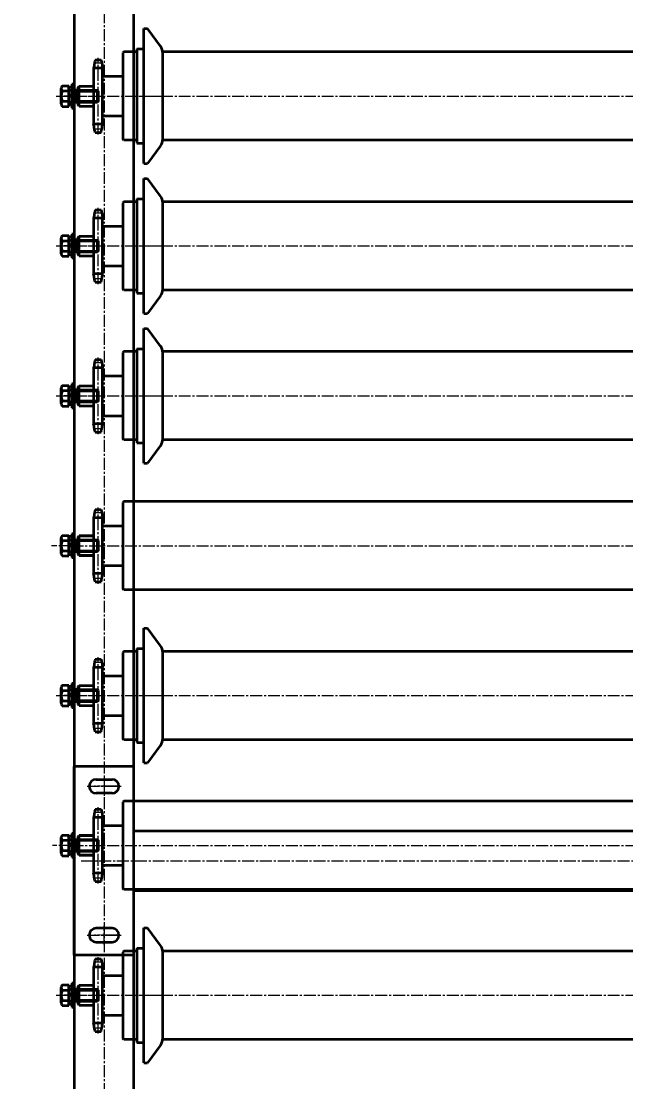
# Model space of a CAD drawing. Header units: millimetres. Extents: x -67280 to 67280, y -47520 to 47520.
# Drawn here: x -47875 to -47267, y -7120 to -6051 of the extents above; entities that cross this region are included whole.
import ezdxf

# ---------------------------------------------------------------- set-up
doc = ezdxf.new("R2010")
doc.units = ezdxf.units.MM
doc.linetypes.add('点画线', pattern=[18, 12, -2, 2, -2])
doc.layers.get('0').update_dxf_attribs({"lineweight": 35})
for name, color, linetype, lineweight in [('ACAD细实线', 2, 'Continuous', 18), ('EB0', 7, 'Continuous', 35), ('EB0_1', 7, 'Continuous', 35), ('中心线层', 1, '点画线', 18), ('尺寸线层', 4, 'Continuous', 18), ('粗实线层', 7, 'Continuous', 35)]:
    doc.layers.add(name, color=color, linetype=linetype, lineweight=lineweight)
doc.styles.add('标准', font='', dxfattribs={"width": 0.667})
doc.styles.get('标准').set_extended_font_data('宋体')
doc.dimstyles.new('标准', dxfattribs={"dimscale": 160, "dimtxt": 2, "dimasz": 1, "dimexe": 1, "dimexo": 0, "dimgap": 1, "dimtad": 1, "dimdec": 1, "dimdsep": 46, "dimtxsty": '标准', "dimblk": '_CAXARROW', "dimcen": 0, "dimdle": 2, "dimaunit": 1, "dimadec": 0, "dimazin": 2, "dimtfac": 0.707107, "dimtdec": 3, "dimtmove": 0, "dimatfit": 3, "dimfxl": 0, "dimfrac": 2, "dimtolj": 1, "dimarcsym": 0})

# ---------------------------------------------------------------- blocks, each defined once
blk = doc.blocks.new('*X1842')
at = {"layer": 'EB0', "linetype": '点画线', "lineweight": 18}
for p, q in [((-1075, 2693.5), (-1075, 2770.5)), ((-1075, 2693.5), (-1075, 2770.5)), ((-1070.6, 2765.2), (-1079.5, 2765.2)), ((-1070.6, 2765.2), (-1079.5, 2765.2)), ((-1117.1, 2732), (-1073.6, 2732)), ((-1117.1, 2732), (-1073.6, 2732)), ((-1100.5, 2732), (-1109.6, 2732)), ((-1100.5, 2732), (-1109.6, 2732)), ((-1101.9, 2732), (63.1, 2732)), ((-1101.9, 2732), (63.1, 2732)), ((-1032, 2732), (-1007, 2732)), ((-1032, 2732), (-1007, 2732)), ((-1070.6, 2698.8), (-1079.5, 2698.8)), ((-1070.6, 2698.8), (-1079.5, 2698.8)), ((-1075, 2542.5), (-1075, 2619.5)), ((-1075, 2542.5), (-1075, 2619.5)), ((-1070.6, 2614.2), (-1079.5, 2614.2)), ((-1070.6, 2614.2), (-1079.5, 2614.2)), ((-1117.1, 2581), (-1073.6, 2581)), ((-1117.1, 2581), (-1073.6, 2581)), ((-1100.5, 2581), (-1109.6, 2581)), ((-1100.5, 2581), (-1109.6, 2581)), ((-1101.9, 2581), (63.1, 2581)), ((-1101.9, 2581), (63.1, 2581)), ((-1032, 2581), (-1007, 2581)), ((-1032, 2581), (-1007, 2581)), ((-1070.6, 2547.8), (-1079.5, 2547.8)), ((-1070.6, 2547.8), (-1079.5, 2547.8)), ((-1070.6, 2463.2), (-1079.5, 2463.2)), ((-1070.6, 2463.2), (-1079.5, 2463.2)), ((-1075, 2391.5), (-1075, 2468.5)), ((-1075, 2391.5), (-1075, 2468.5)), ((-1117.1, 2430), (-1073.6, 2430)), ((-1117.1, 2430), (-1073.6, 2430)), ((-1100.5, 2430), (-1109.6, 2430)), ((-1100.5, 2430), (-1109.6, 2430)), ((-1101.9, 2430), (63.1, 2430)), ((-1101.9, 2430), (63.1, 2430)), ((-1032, 2430), (-1007, 2430)), ((-1032, 2430), (-1007, 2430)), ((-1070.6, 2396.8), (-1079.5, 2396.8)), ((-1070.6, 2396.8), (-1079.5, 2396.8)), ((-1070.6, 2312.2), (-1079.5, 2312.2)), ((-1075, 2240.5), (-1075, 2317.5)), ((-1098.5, 2279), (-1122, 2279)), ((-1101.9, 2279), (63.1, 2279)), ((-1070.6, 2245.8), (-1079.5, 2245.8)), ((-1070.6, 2161.2), (-1079.5, 2161.2)), ((-1075, 2089.5), (-1075, 2166.5)), ((-1117.1, 2128), (-1073.6, 2128)), ((-1100.5, 2128), (-1109.6, 2128)), ((-1101.9, 2128), (63.1, 2128)), ((-1032, 2128), (-1007, 2128)), ((-1070.6, 2094.8), (-1079.5, 2094.8)), ((-1070.6, 2010.2), (-1079.5, 2010.2)), ((-1075, 1938.5), (-1075, 2015.5)), ((-1098.5, 1977), (-1120.9, 1977)), ((-1101.9, 1977), (63.1, 1977)), ((-1070.6, 1943.8), (-1079.5, 1943.8)), ((-1075, 1787.5), (-1075, 1864.5)), ((-1070.6, 1859.2), (-1079.5, 1859.2)), ((-1117.1, 1826), (-1073.6, 1826)), ((-1100.5, 1826), (-1109.6, 1826)), ((-1101.9, 1826), (63.1, 1826)), ((-1032, 1826), (-1007, 1826)), ((-1070.6, 1792.8), (-1079.5, 1792.8))]:
    blk.add_line(p, q, dxfattribs=at)
at = {"layer": 'EB0'}
for p, q in [((-1112.1, 2724.2), (-1112.1, 2739.8)), ((-1112.1, 2724.2), (-1112.1, 2739.8)), ((-1111.3, 2742.4), (-1104.6, 2742.4)), ((-1111.3, 2742.4), (-1104.6, 2742.4)), ((-1111.3, 2737.2), (-1104.6, 2737.2)), ((-1111.3, 2737.2), (-1104.6, 2737.2)), ((-1104.6, 2721.6), (-1104.6, 2742.4)), ((-1104.6, 2721.6), (-1104.6, 2742.4)), ((-1104.6, 2741.2), (-1104.6, 2722.8)), ((-1101.5, 2741.2), (-1104.6, 2741.2)), ((-1104.6, 2741.2), (-1104.6, 2722.8)), ((-1101.5, 2741.2), (-1104.6, 2741.2)), ((-1104.6, 2726), (-1104.6, 2738)), ((-1104.6, 2738), (-1075.5, 2738)), ((-1104.6, 2726), (-1104.6, 2738)), ((-1104.6, 2738), (-1075.5, 2738)), ((-1101.5, 2744), (-1101.5, 2720)), ((-1099, 2744), (-1101.5, 2744)), ((-1101.5, 2744), (-1101.5, 2720)), ((-1099, 2744), (-1101.5, 2744)), ((-1101.5, 2741.2), (-1101.5, 2722.8)), ((-1101.5, 2741.2), (-1101.5, 2722.8)), ((-1099, 2738.5), (-1101.5, 2738.5)), ((-1099, 2738.5), (-1101.5, 2738.5)), ((-1099, 2720), (-1099, 2744)), ((-1099, 2720), (-1099, 2744)), ((-1095, 2738.1), (-1099, 2738.1)), ((-1095, 2738.1), (-1099, 2738.1)), ((-1096.6, 2726), (-1096.6, 2738)), ((-1096.6, 2726), (-1096.6, 2738)), ((-1096.6, 2737.1), (-1074.6, 2737.1)), ((-1096.6, 2737.1), (-1074.6, 2737.1)), ((-1074.6, 2737.1), (-1075.5, 2738)), ((-1075.5, 2726), (-1075.5, 2738)), ((-1074.6, 2737.1), (-1075.5, 2738)), ((-1075.5, 2726), (-1075.5, 2738)), ((-1074.6, 2726.9), (-1074.6, 2737.1)), ((-1074.6, 2726.9), (-1074.6, 2737.1)), ((-1111.3, 2726.8), (-1104.6, 2726.8)), ((-1111.3, 2726.8), (-1104.6, 2726.8)), ((-1101.5, 2732.8), (-1104.6, 2733.6)), ((-1101.5, 2732.8), (-1104.6, 2733.6)), ((-1101.9, 2731.3), (-1104.6, 2732)), ((-1101.9, 2731.3), (-1104.6, 2732)), ((-1104.6, 2726), (-1075.5, 2726)), ((-1104.6, 2726), (-1075.5, 2726)), ((-1101.5, 2731.2), (-1101.9, 2731.3)), ((-1101.5, 2731.2), (-1101.9, 2731.3)), ((-1101.5, 2725.5), (-1099, 2725.5)), ((-1101.5, 2725.5), (-1099, 2725.5)), ((-1095, 2725.9), (-1099, 2725.9)), ((-1095, 2725.9), (-1099, 2725.9)), ((-1096.6, 2726.9), (-1074.6, 2726.9)), ((-1096.6, 2726.9), (-1074.6, 2726.9)), ((-1074.6, 2726.9), (-1075.5, 2726)), ((-1074.6, 2726.9), (-1075.5, 2726)), ((-1111.3, 2721.6), (-1104.6, 2721.6)), ((-1111.3, 2721.6), (-1104.6, 2721.6)), ((-1101.5, 2722.8), (-1104.6, 2722.8)), ((-1101.5, 2722.8), (-1104.6, 2722.8)), ((-1101.5, 2720), (-1099, 2720)), ((-1101.5, 2720), (-1099, 2720)), ((-1112.1, 2573.2), (-1112.1, 2588.8)), ((-1112.1, 2573.2), (-1112.1, 2588.8)), ((-1111.3, 2591.4), (-1104.6, 2591.4)), ((-1111.3, 2591.4), (-1104.6, 2591.4)), ((-1104.6, 2570.6), (-1104.6, 2591.4)), ((-1104.6, 2570.6), (-1104.6, 2591.4)), ((-1104.6, 2590.2), (-1104.6, 2571.8)), ((-1101.5, 2590.2), (-1104.6, 2590.2)), ((-1104.6, 2590.2), (-1104.6, 2571.8)), ((-1101.5, 2590.2), (-1104.6, 2590.2)), ((-1104.6, 2575), (-1104.6, 2587)), ((-1104.6, 2587), (-1075.5, 2587)), ((-1104.6, 2575), (-1104.6, 2587)), ((-1104.6, 2587), (-1075.5, 2587)), ((-1101.5, 2593), (-1101.5, 2569)), ((-1099, 2593), (-1101.5, 2593)), ((-1101.5, 2593), (-1101.5, 2569)), ((-1099, 2593), (-1101.5, 2593)), ((-1101.5, 2590.2), (-1101.5, 2571.8)), ((-1101.5, 2590.2), (-1101.5, 2571.8)), ((-1099, 2587.5), (-1101.5, 2587.5)), ((-1099, 2587.5), (-1101.5, 2587.5)), ((-1099, 2569), (-1099, 2593)), ((-1099, 2569), (-1099, 2593)), ((-1095, 2587.1), (-1099, 2587.1)), ((-1095, 2587.1), (-1099, 2587.1)), ((-1096.6, 2575), (-1096.6, 2587)), ((-1096.6, 2575), (-1096.6, 2587)), ((-1074.6, 2586.1), (-1075.5, 2587)), ((-1075.5, 2575), (-1075.5, 2587)), ((-1074.6, 2586.1), (-1075.5, 2587)), ((-1075.5, 2575), (-1075.5, 2587)), ((-1111.3, 2586.2), (-1104.6, 2586.2)), ((-1111.3, 2586.2), (-1104.6, 2586.2)), ((-1111.3, 2575.8), (-1104.6, 2575.8)), ((-1111.3, 2575.8), (-1104.6, 2575.8)), ((-1101.5, 2581.8), (-1104.6, 2582.6)), ((-1101.5, 2581.8), (-1104.6, 2582.6)), ((-1101.9, 2580.3), (-1104.6, 2581)), ((-1101.9, 2580.3), (-1104.6, 2581)), ((-1101.5, 2580.2), (-1101.9, 2580.3)), ((-1101.5, 2580.2), (-1101.9, 2580.3)), ((-1096.6, 2586.1), (-1074.6, 2586.1)), ((-1096.6, 2586.1), (-1074.6, 2586.1)), ((-1096.6, 2575.9), (-1074.6, 2575.9)), ((-1096.6, 2575.9), (-1074.6, 2575.9)), ((-1074.6, 2575.9), (-1075.5, 2575)), ((-1074.6, 2575.9), (-1075.5, 2575)), ((-1074.6, 2575.9), (-1074.6, 2586.1)), ((-1074.6, 2575.9), (-1074.6, 2586.1)), ((-1111.3, 2570.6), (-1104.6, 2570.6)), ((-1111.3, 2570.6), (-1104.6, 2570.6)), ((-1104.6, 2575), (-1075.5, 2575)), ((-1104.6, 2575), (-1075.5, 2575)), ((-1101.5, 2571.8), (-1104.6, 2571.8)), ((-1101.5, 2571.8), (-1104.6, 2571.8)), ((-1101.5, 2574.5), (-1099, 2574.5)), ((-1101.5, 2574.5), (-1099, 2574.5)), ((-1101.5, 2569), (-1099, 2569)), ((-1101.5, 2569), (-1099, 2569)), ((-1095, 2574.9), (-1099, 2574.9)), ((-1095, 2574.9), (-1099, 2574.9)), ((-1112.1, 2422.2), (-1112.1, 2437.8)), ((-1112.1, 2422.2), (-1112.1, 2437.8)), ((-1111.3, 2440.4), (-1104.6, 2440.4)), ((-1111.3, 2440.4), (-1104.6, 2440.4)), ((-1104.6, 2419.6), (-1104.6, 2440.4)), ((-1104.6, 2419.6), (-1104.6, 2440.4)), ((-1104.6, 2439.2), (-1104.6, 2420.8)), ((-1101.5, 2439.2), (-1104.6, 2439.2)), ((-1104.6, 2439.2), (-1104.6, 2420.8)), ((-1101.5, 2439.2), (-1104.6, 2439.2)), ((-1101.5, 2442), (-1101.5, 2418)), ((-1099, 2442), (-1101.5, 2442)), ((-1101.5, 2442), (-1101.5, 2418)), ((-1099, 2442), (-1101.5, 2442)), ((-1101.5, 2439.2), (-1101.5, 2420.8)), ((-1101.5, 2439.2), (-1101.5, 2420.8)), ((-1099, 2418), (-1099, 2442)), ((-1099, 2418), (-1099, 2442)), ((-1111.3, 2435.2), (-1104.6, 2435.2)), ((-1111.3, 2435.2), (-1104.6, 2435.2)), ((-1104.6, 2424), (-1104.6, 2436)), ((-1104.6, 2436), (-1075.5, 2436)), ((-1104.6, 2424), (-1104.6, 2436)), ((-1104.6, 2436), (-1075.5, 2436)), ((-1101.5, 2430.8), (-1104.6, 2431.6)), ((-1101.5, 2430.8), (-1104.6, 2431.6)), ((-1101.9, 2429.3), (-1104.6, 2430)), ((-1101.9, 2429.3), (-1104.6, 2430)), ((-1101.5, 2429.2), (-1101.9, 2429.3)), ((-1101.5, 2429.2), (-1101.9, 2429.3)), ((-1099, 2436.5), (-1101.5, 2436.5)), ((-1099, 2436.5), (-1101.5, 2436.5)), ((-1095, 2436.1), (-1099, 2436.1)), ((-1095, 2436.1), (-1099, 2436.1)), ((-1096.6, 2424), (-1096.6, 2436)), ((-1096.6, 2424), (-1096.6, 2436)), ((-1096.6, 2435.1), (-1074.6, 2435.1)), ((-1096.6, 2435.1), (-1074.6, 2435.1)), ((-1074.6, 2435.1), (-1075.5, 2436)), ((-1075.5, 2424), (-1075.5, 2436)), ((-1074.6, 2435.1), (-1075.5, 2436)), ((-1075.5, 2424), (-1075.5, 2436)), ((-1074.6, 2424.9), (-1074.6, 2435.1)), ((-1074.6, 2424.9), (-1074.6, 2435.1)), ((-1111.3, 2424.8), (-1104.6, 2424.8)), ((-1111.3, 2424.8), (-1104.6, 2424.8)), ((-1111.3, 2419.6), (-1104.6, 2419.6)), ((-1111.3, 2419.6), (-1104.6, 2419.6)), ((-1104.6, 2424), (-1075.5, 2424)), ((-1104.6, 2424), (-1075.5, 2424)), ((-1101.5, 2420.8), (-1104.6, 2420.8)), ((-1101.5, 2420.8), (-1104.6, 2420.8)), ((-1101.5, 2423.5), (-1099, 2423.5)), ((-1101.5, 2423.5), (-1099, 2423.5)), ((-1101.5, 2418), (-1099, 2418)), ((-1101.5, 2418), (-1099, 2418)), ((-1095, 2423.9), (-1099, 2423.9)), ((-1095, 2423.9), (-1099, 2423.9)), ((-1096.6, 2424.9), (-1074.6, 2424.9)), ((-1096.6, 2424.9), (-1074.6, 2424.9)), ((-1074.6, 2424.9), (-1075.5, 2424)), ((-1074.6, 2424.9), (-1075.5, 2424)), ((-1111.3, 2289.4), (-1104.6, 2289.4)), ((-1104.6, 2268.6), (-1104.6, 2289.4)), ((-1104.6, 2288.2), (-1104.6, 2269.8)), ((-1101.5, 2288.2), (-1104.6, 2288.2)), ((-1101.5, 2291), (-1101.5, 2267)), ((-1099, 2291), (-1101.5, 2291)), ((-1101.5, 2288.2), (-1101.5, 2269.8)), ((-1099, 2267), (-1099, 2291)), ((-1112.1, 2271.2), (-1112.1, 2286.8)), ((-1111.3, 2284.2), (-1104.6, 2284.2)), ((-1104.6, 2273), (-1104.6, 2285)), ((-1104.6, 2285), (-1075.5, 2285)), ((-1101.5, 2279.8), (-1104.6, 2280.6)), ((-1101.9, 2278.3), (-1104.6, 2279)), ((-1101.5, 2278.2), (-1101.9, 2278.3)), ((-1099, 2285.5), (-1101.5, 2285.5)), ((-1096.6, 2273), (-1096.6, 2285)), ((-1096.6, 2284.1), (-1074.6, 2284.1)), ((-1074.6, 2284.1), (-1075.5, 2285)), ((-1075.5, 2273), (-1075.5, 2285)), ((-1074.6, 2273.9), (-1074.6, 2284.1)), ((-1111.3, 2273.8), (-1104.6, 2273.8)), ((-1111.3, 2268.6), (-1104.6, 2268.6)), ((-1104.6, 2273), (-1075.5, 2273)), ((-1101.5, 2269.8), (-1104.6, 2269.8)), ((-1101.5, 2272.5), (-1099, 2272.5)), ((-1101.5, 2267), (-1099, 2267)), ((-1096.6, 2273.9), (-1074.6, 2273.9)), ((-1074.6, 2273.9), (-1075.5, 2273)), ((-1111.3, 2138.4), (-1104.6, 2138.4)), ((-1104.6, 2117.6), (-1104.6, 2138.4)), ((-1101.5, 2140), (-1101.5, 2116)), ((-1099, 2140), (-1101.5, 2140)), ((-1099, 2116), (-1099, 2140)), ((-1112.1, 2120.2), (-1112.1, 2135.8)), ((-1111.3, 2133.2), (-1104.6, 2133.2)), ((-1104.6, 2137.2), (-1104.6, 2118.8)), ((-1101.5, 2137.2), (-1104.6, 2137.2)), ((-1104.6, 2122), (-1104.6, 2134)), ((-1104.6, 2134), (-1075.5, 2134)), ((-1101.5, 2128.8), (-1104.6, 2129.6)), ((-1101.9, 2127.3), (-1104.6, 2128)), ((-1101.5, 2127.2), (-1101.9, 2127.3)), ((-1101.5, 2137.2), (-1101.5, 2118.8)), ((-1099, 2134.5), (-1101.5, 2134.5)), ((-1095, 2134.1), (-1099, 2134.1)), ((-1096.6, 2122), (-1096.6, 2134)), ((-1096.6, 2133.1), (-1074.6, 2133.1)), ((-1074.6, 2133.1), (-1075.5, 2134)), ((-1075.5, 2122), (-1075.5, 2134)), ((-1074.6, 2122.9), (-1074.6, 2133.1)), ((-1111.3, 2122.8), (-1104.6, 2122.8)), ((-1111.3, 2117.6), (-1104.6, 2117.6)), ((-1104.6, 2122), (-1075.5, 2122)), ((-1101.5, 2118.8), (-1104.6, 2118.8)), ((-1101.5, 2121.5), (-1099, 2121.5)), ((-1095, 2121.9), (-1099, 2121.9)), ((-1096.6, 2122.9), (-1074.6, 2122.9)), ((-1074.6, 2122.9), (-1075.5, 2122)), ((-1101.5, 2116), (-1099, 2116)), ((-1101.5, 1989), (-1101.5, 1965)), ((-1099, 1989), (-1101.5, 1989)), ((-1099, 1965), (-1099, 1989)), ((-1112.1, 1969.2), (-1112.1, 1984.8)), ((-1111.3, 1987.4), (-1104.6, 1987.4)), ((-1111.3, 1982.2), (-1104.6, 1982.2)), ((-1104.6, 1966.6), (-1104.6, 1987.4)), ((-1104.6, 1986.2), (-1104.6, 1967.8)), ((-1101.5, 1986.2), (-1104.6, 1986.2)), ((-1104.6, 1971), (-1104.6, 1983)), ((-1104.6, 1983), (-1075.5, 1983)), ((-1101.5, 1977.8), (-1104.6, 1978.6)), ((-1101.5, 1986.2), (-1101.5, 1967.8)), ((-1099, 1983.5), (-1101.5, 1983.5)), ((-1096.6, 1971), (-1096.6, 1983)), ((-1096.6, 1982.1), (-1074.6, 1982.1)), ((-1074.6, 1982.1), (-1075.5, 1983)), ((-1075.5, 1971), (-1075.5, 1983)), ((-1074.6, 1971.9), (-1074.6, 1982.1)), ((-1111.3, 1971.8), (-1104.6, 1971.8)), ((-1111.3, 1966.6), (-1104.6, 1966.6)), ((-1101.9, 1976.3), (-1104.6, 1977)), ((-1104.6, 1971), (-1075.5, 1971)), ((-1101.5, 1967.8), (-1104.6, 1967.8)), ((-1101.5, 1976.2), (-1101.9, 1976.3)), ((-1101.5, 1970.5), (-1099, 1970.5)), ((-1096.6, 1971.9), (-1074.6, 1971.9)), ((-1074.6, 1971.9), (-1075.5, 1971)), ((-1101.5, 1965), (-1099, 1965)), ((-1112.1, 1818.2), (-1112.1, 1833.8)), ((-1111.3, 1836.4), (-1104.6, 1836.4)), ((-1111.3, 1831.2), (-1104.6, 1831.2)), ((-1104.6, 1815.6), (-1104.6, 1836.4)), ((-1104.6, 1835.2), (-1104.6, 1816.8)), ((-1101.5, 1835.2), (-1104.6, 1835.2)), ((-1104.6, 1820), (-1104.6, 1832)), ((-1104.6, 1832), (-1075.5, 1832)), ((-1101.5, 1826.8), (-1104.6, 1827.6)), ((-1101.5, 1838), (-1101.5, 1814)), ((-1099, 1838), (-1101.5, 1838)), ((-1101.5, 1835.2), (-1101.5, 1816.8)), ((-1099, 1832.5), (-1101.5, 1832.5)), ((-1099, 1814), (-1099, 1838)), ((-1095, 1832.1), (-1099, 1832.1)), ((-1096.6, 1820), (-1096.6, 1832)), ((-1096.6, 1831.1), (-1074.6, 1831.1)), ((-1074.6, 1831.1), (-1075.5, 1832)), ((-1075.5, 1820), (-1075.5, 1832)), ((-1074.6, 1820.9), (-1074.6, 1831.1)), ((-1111.3, 1820.8), (-1104.6, 1820.8)), ((-1101.9, 1825.3), (-1104.6, 1826)), ((-1104.6, 1820), (-1075.5, 1820)), ((-1101.5, 1825.2), (-1101.9, 1825.3)), ((-1101.5, 1819.5), (-1099, 1819.5)), ((-1095, 1819.9), (-1099, 1819.9)), ((-1096.6, 1820.9), (-1074.6, 1820.9)), ((-1074.6, 1820.9), (-1075.5, 1820)), ((-1111.3, 1815.6), (-1104.6, 1815.6)), ((-1101.5, 1816.8), (-1104.6, 1816.8)), ((-1101.5, 1814), (-1099, 1814))]:
    blk.add_line(p, q, dxfattribs=at)
at = {"layer": 'EB0', "linetype": 'Continuous', "lineweight": 18}
for p, q in [((-1101.5, 2740), (-1099, 2742.5)), ((-1101.5, 2740), (-1099, 2742.5)), ((-1101.5, 2723), (-1099, 2725.5)), ((-1101.5, 2723), (-1099, 2725.5)), ((-1100.3, 2720), (-1099, 2721.3)), ((-1100.3, 2720), (-1099, 2721.3)), ((-1101.5, 2589), (-1099, 2591.5)), ((-1101.5, 2589), (-1099, 2591.5)), ((-1101.5, 2572), (-1099, 2574.5)), ((-1101.5, 2572), (-1099, 2574.5)), ((-1100.3, 2569), (-1099, 2570.3)), ((-1100.3, 2569), (-1099, 2570.3)), ((-1101.5, 2438), (-1099, 2440.5)), ((-1101.5, 2438), (-1099, 2440.5)), ((-1101.5, 2421), (-1099, 2423.5)), ((-1101.5, 2421), (-1099, 2423.5)), ((-1100.3, 2418), (-1099, 2419.3)), ((-1100.3, 2418), (-1099, 2419.3)), ((-1099, 2289.2), (-1101.5, 2286.7)), ((-1099, 2272.2), (-1101.5, 2269.7)), ((-1099, 2268), (-1100, 2267)), ((-1101.5, 2136), (-1099, 2138.5)), ((-1101.5, 2119), (-1099, 2121.5)), ((-1100.3, 2116), (-1099, 2117.3)), ((-1099, 1987.2), (-1101.5, 1984.7)), ((-1099, 1970.2), (-1101.5, 1967.7)), ((-1099, 1966), (-1100, 1965)), ((-1101.5, 1834), (-1099, 1836.5)), ((-1101.5, 1817), (-1099, 1819.5)), ((-1100.3, 1814), (-1099, 1815.3))]:
    blk.add_line(p, q, dxfattribs=at)
at = {"layer": 'EB0', "color": 1, "linetype": '点画线', "lineweight": 18}
for p, q in [((-1098, 2732), (-1106.5, 2732)), ((-1098, 2732), (-1106.5, 2732)), ((-1098, 2581), (-1106.5, 2581)), ((-1098, 2581), (-1106.5, 2581)), ((-1098, 2430), (-1106.5, 2430)), ((-1098, 2430), (-1106.5, 2430)), ((-1096, 2279), (-1104.5, 2279)), ((-1098, 2128), (-1106.5, 2128)), ((-1096, 1977), (-1104.5, 1977)), ((-1098, 1826), (-1106.5, 1826))]:
    blk.add_line(p, q, dxfattribs=at)
at = {"layer": 'EB0'}
for centre, radius, start, end in [((-1107.3, 2739.8), 4.79, 147.1328, 212.8672), ((-1107.3, 2739.8), 4.79, 147.1328, 212.8672), ((-1094.1, 2732), 18, 163.2213, 196.7787), ((-1094.1, 2732), 18, 163.2213, 196.7787), ((-1107.3, 2724.2), 4.79, 147.1328, 212.8672), ((-1107.3, 2724.2), 4.79, 147.1328, 212.8672), ((-1107.3, 2588.8), 4.79, 147.1328, 212.8672), ((-1107.3, 2588.8), 4.79, 147.1328, 212.8672), ((-1094.1, 2581), 18, 163.2213, 196.7787), ((-1094.1, 2581), 18, 163.2213, 196.7787), ((-1107.3, 2573.2), 4.79, 147.1328, 212.8672), ((-1107.3, 2573.2), 4.79, 147.1328, 212.8672), ((-1107.3, 2437.8), 4.79, 147.1328, 212.8672), ((-1107.3, 2437.8), 4.79, 147.1328, 212.8672), ((-1094.1, 2430), 18, 163.2213, 196.7787), ((-1094.1, 2430), 18, 163.2213, 196.7787), ((-1107.3, 2422.2), 4.79, 147.1328, 212.8672), ((-1107.3, 2422.2), 4.79, 147.1328, 212.8672), ((-1107.3, 2286.8), 4.79, 147.1328, 212.8672), ((-1094.1, 2279), 18, 163.2213, 196.7787), ((-1107.3, 2271.2), 4.79, 147.1328, 212.8672), ((-1107.3, 2135.8), 4.79, 147.1328, 212.8672), ((-1094.1, 2128), 18, 163.2213, 196.7787), ((-1107.3, 2120.2), 4.79, 147.1328, 212.8672), ((-1107.3, 1984.8), 4.79, 147.1328, 212.8672), ((-1094.1, 1977), 18, 163.2213, 196.7787), ((-1107.3, 1969.2), 4.79, 147.1328, 212.8672), ((-1107.3, 1833.8), 4.79, 147.1328, 212.8672), ((-1094.1, 1826), 18, 163.2213, 196.7787), ((-1107.3, 1818.2), 4.79, 147.1328, 212.8672)]:
    blk.add_arc(centre, radius, start, end, dxfattribs=at)
at = {"layer": 'EB0_1'}
for p, q in [((-1099, 3591.5), (-1099, -108.5)), ((-1039, -108.5), (-1039, 3591.5)), ((-1099, 1866.5), (-1099, 2056.5)), ((-1039, 2056.5), (-1099, 2056.5)), ((-1039, 1866.5), (-1039, 2056.5)), ((-1077, 2043.5), (-1061, 2043.5)), ((-1061, 2029.5), (-1077, 2029.5)), ((-1039, 1991.5), (-11, 1991.5)), ((-1039, 1931.5), (-11, 1931.5)), ((-1061, 1893.5), (-1077, 1893.5)), ((-1077, 1879.5), (-1061, 1879.5)), ((-1039, 1866.5), (-1099, 1866.5))]:
    blk.add_line(p, q, dxfattribs=at)
for centre, start, end in [((-1077, 2036.5), 90, 270), ((-1061, 2036.5), 270, 90), ((-1077, 1886.5), 90, 270), ((-1061, 1886.5), 270, 90)]:
    blk.add_arc(centre, 7, start, end, dxfattribs=at)
at = {"layer": '中心线层', "linetype": '点画线', "lineweight": 18}
for p, q in [((-1069, 3591.5), (-1069, -108.5)), ((-1069, 2046), (-1069, 2027)), ((-1069, 2046), (-1069, 2027)), ((-1085.9, 2036.5), (-1051, 2036.5)), ((-1059.5, 2036.5), (-1078.5, 2036.5)), ((-1054.5, 2036.5), (-1073.5, 2036.5)), ((-1092, 1961.5), (42, 1961.5)), ((-1069, 1877), (-1069, 1896)), ((-1069, 1877), (-1069, 1896)), ((-1085.9, 1886.5), (-1051, 1886.5)), ((-1059.5, 1886.5), (-1078.5, 1886.5)), ((-1054.5, 1886.5), (-1073.5, 1886.5))]:
    blk.add_line(p, q, dxfattribs=at)
at = {"layer": '粗实线层', "linetype": 'Continuous', "lineweight": 35}
for p, q in [((-1029, 2800), (-1025.3, 2800)), ((-1029, 2664), (-1029, 2800)), ((-1029, 2800), (-1025.3, 2800)), ((-1029, 2664), (-1029, 2800)), ((-1012.1, 2782.2), (-1025.3, 2800)), ((-1012.1, 2782.2), (-1025.3, 2800)), ((-1036, 2779.5), (-1029, 2779.5)), ((-1036, 2779.5), (-1036, 2684.5)), ((-1036, 2779.5), (-1029, 2779.5)), ((-1036, 2779.5), (-1036, 2684.5)), ((-1077.9, 2768.5), (-1072.1, 2768.5)), ((-1077.9, 2768.5), (-1072.1, 2768.5)), ((-1049, 2776.5), (-1050, 2775.5)), ((-1049, 2776.5), (-1050, 2775.5)), ((-1050, 2775.5), (-1050, 2688.5)), ((-1050, 2775.5), (-1050, 2688.5)), ((-1036, 2776.5), (-1049, 2776.5)), ((-1036, 2776.5), (-1049, 2776.5)), ((-40, 2776.5), (-1010, 2776.5)), ((-40, 2776.5), (-1010, 2776.5)), ((-1010, 2688.3), (-1010, 2775.7)), ((-1010, 2688.3), (-1010, 2775.7)), ((-1070.6, 2760.1), (-1079.5, 2760.1)), ((-1079.5, 2760.1), (-1079.5, 2703.9)), ((-1070.6, 2760.1), (-1079.5, 2760.1)), ((-1079.5, 2760.1), (-1079.5, 2703.9)), ((-1070.6, 2703.9), (-1070.6, 2760.1)), ((-1070.6, 2703.9), (-1070.6, 2760.1)), ((-1070.6, 2752), (-1050, 2752)), ((-1070.6, 2752), (-1050, 2752)), ((-1095, 2741), (-1094, 2742)), ((-1095, 2741), (-1094, 2742)), ((-1095, 2723), (-1095, 2741)), ((-1095, 2723), (-1095, 2741)), ((-1094, 2722), (-1094, 2742)), ((-1094, 2742), (-1079.5, 2742)), ((-1094, 2722), (-1094, 2742)), ((-1094, 2742), (-1079.5, 2742)), ((-1094, 2722), (-1095, 2723)), ((-1094, 2722), (-1095, 2723)), ((-1094, 2722), (-1079.5, 2722)), ((-1094, 2722), (-1079.5, 2722)), ((-1070.6, 2712), (-1050, 2712)), ((-1070.6, 2712), (-1050, 2712)), ((-1070.6, 2703.9), (-1079.5, 2703.9)), ((-1070.6, 2703.9), (-1079.5, 2703.9)), ((-1077.9, 2695.5), (-1072.1, 2695.5)), ((-1077.9, 2695.5), (-1072.1, 2695.5)), ((-1049, 2687.5), (-1050, 2688.5)), ((-1049, 2687.5), (-1050, 2688.5)), ((-1036, 2687.5), (-1049, 2687.5)), ((-1036, 2687.5), (-1049, 2687.5)), ((-1036, 2684.5), (-1029, 2684.5)), ((-1036, 2684.5), (-1029, 2684.5)), ((-40, 2687.5), (-1010, 2687.5)), ((-40, 2687.5), (-1010, 2687.5)), ((-1012.1, 2681.8), (-1025.3, 2664)), ((-1012.1, 2681.8), (-1025.3, 2664)), ((-1029, 2664), (-1025.3, 2664)), ((-1029, 2664), (-1025.3, 2664)), ((-1029, 2649), (-1025.3, 2649)), ((-1029, 2513), (-1029, 2649)), ((-1029, 2649), (-1025.3, 2649)), ((-1029, 2513), (-1029, 2649)), ((-1012.1, 2631.2), (-1025.3, 2649)), ((-1012.1, 2631.2), (-1025.3, 2649)), ((-1049, 2625.5), (-1050, 2624.5)), ((-1049, 2625.5), (-1050, 2624.5)), ((-1050, 2624.5), (-1050, 2537.5)), ((-1050, 2624.5), (-1050, 2537.5)), ((-1036, 2625.5), (-1049, 2625.5)), ((-1036, 2625.5), (-1049, 2625.5)), ((-1036, 2628.5), (-1029, 2628.5)), ((-1036, 2628.5), (-1036, 2533.5)), ((-1036, 2628.5), (-1029, 2628.5)), ((-1036, 2628.5), (-1036, 2533.5)), ((-40, 2625.5), (-1010, 2625.5)), ((-40, 2625.5), (-1010, 2625.5)), ((-1010, 2537.3), (-1010, 2624.7)), ((-1010, 2537.3), (-1010, 2624.7)), ((-1070.6, 2609.1), (-1079.5, 2609.1)), ((-1079.5, 2609.1), (-1079.5, 2552.9)), ((-1070.6, 2609.1), (-1079.5, 2609.1)), ((-1079.5, 2609.1), (-1079.5, 2552.9)), ((-1077.9, 2617.5), (-1072.1, 2617.5)), ((-1077.9, 2617.5), (-1072.1, 2617.5)), ((-1070.6, 2552.9), (-1070.6, 2609.1)), ((-1070.6, 2552.9), (-1070.6, 2609.1)), ((-1070.6, 2601), (-1050, 2601)), ((-1070.6, 2601), (-1050, 2601)), ((-1095, 2590), (-1094, 2591)), ((-1095, 2590), (-1094, 2591)), ((-1095, 2572), (-1095, 2590)), ((-1095, 2572), (-1095, 2590)), ((-1094, 2571), (-1094, 2591)), ((-1094, 2591), (-1079.5, 2591)), ((-1094, 2571), (-1094, 2591)), ((-1094, 2591), (-1079.5, 2591)), ((-1094, 2571), (-1095, 2572)), ((-1094, 2571), (-1095, 2572)), ((-1094, 2571), (-1079.5, 2571)), ((-1094, 2571), (-1079.5, 2571)), ((-1070.6, 2561), (-1050, 2561)), ((-1070.6, 2561), (-1050, 2561)), ((-1070.6, 2552.9), (-1079.5, 2552.9)), ((-1070.6, 2552.9), (-1079.5, 2552.9)), ((-1077.9, 2544.5), (-1072.1, 2544.5)), ((-1077.9, 2544.5), (-1072.1, 2544.5)), ((-1049, 2536.5), (-1050, 2537.5)), ((-1049, 2536.5), (-1050, 2537.5)), ((-1036, 2536.5), (-1049, 2536.5)), ((-1036, 2536.5), (-1049, 2536.5)), ((-1036, 2533.5), (-1029, 2533.5)), ((-1036, 2533.5), (-1029, 2533.5)), ((-40, 2536.5), (-1010, 2536.5)), ((-40, 2536.5), (-1010, 2536.5)), ((-1012.1, 2530.8), (-1025.3, 2513)), ((-1012.1, 2530.8), (-1025.3, 2513)), ((-1029, 2513), (-1025.3, 2513)), ((-1029, 2513), (-1025.3, 2513)), ((-1029, 2498), (-1025.3, 2498)), ((-1029, 2362), (-1029, 2498)), ((-1029, 2498), (-1025.3, 2498)), ((-1029, 2362), (-1029, 2498)), ((-1012.1, 2480.2), (-1025.3, 2498)), ((-1012.1, 2480.2), (-1025.3, 2498)), ((-1049, 2474.5), (-1050, 2473.5)), ((-1049, 2474.5), (-1050, 2473.5)), ((-1050, 2473.5), (-1050, 2386.5)), ((-1050, 2473.5), (-1050, 2386.5)), ((-1036, 2474.5), (-1049, 2474.5)), ((-1036, 2474.5), (-1049, 2474.5)), ((-1036, 2477.5), (-1029, 2477.5)), ((-1036, 2477.5), (-1036, 2382.5)), ((-1036, 2477.5), (-1029, 2477.5)), ((-1036, 2477.5), (-1036, 2382.5)), ((-40, 2474.5), (-1010, 2474.5)), ((-40, 2474.5), (-1010, 2474.5)), ((-1010, 2386.3), (-1010, 2473.7)), ((-1010, 2386.3), (-1010, 2473.7)), ((-1077.9, 2466.5), (-1072.1, 2466.5)), ((-1077.9, 2466.5), (-1072.1, 2466.5)), ((-1070.6, 2458.1), (-1079.5, 2458.1)), ((-1079.5, 2458.1), (-1079.5, 2401.9)), ((-1070.6, 2458.1), (-1079.5, 2458.1)), ((-1079.5, 2458.1), (-1079.5, 2401.9)), ((-1070.6, 2401.9), (-1070.6, 2458.1)), ((-1070.6, 2401.9), (-1070.6, 2458.1)), ((-1070.6, 2450), (-1050, 2450)), ((-1070.6, 2450), (-1050, 2450)), ((-1095, 2439), (-1094, 2440)), ((-1095, 2439), (-1094, 2440)), ((-1095, 2421), (-1095, 2439)), ((-1095, 2421), (-1095, 2439)), ((-1094, 2420), (-1094, 2440)), ((-1094, 2440), (-1079.5, 2440)), ((-1094, 2420), (-1094, 2440)), ((-1094, 2440), (-1079.5, 2440)), ((-1094, 2420), (-1095, 2421)), ((-1094, 2420), (-1095, 2421)), ((-1094, 2420), (-1079.5, 2420)), ((-1094, 2420), (-1079.5, 2420)), ((-1070.6, 2410), (-1050, 2410)), ((-1070.6, 2410), (-1050, 2410)), ((-1070.6, 2401.9), (-1079.5, 2401.9)), ((-1070.6, 2401.9), (-1079.5, 2401.9)), ((-1077.9, 2393.5), (-1072.1, 2393.5)), ((-1077.9, 2393.5), (-1072.1, 2393.5)), ((-1049, 2385.5), (-1050, 2386.5)), ((-1049, 2385.5), (-1050, 2386.5)), ((-1036, 2385.5), (-1049, 2385.5)), ((-1036, 2385.5), (-1049, 2385.5)), ((-40, 2385.5), (-1010, 2385.5)), ((-40, 2385.5), (-1010, 2385.5)), ((-1036, 2382.5), (-1029, 2382.5)), ((-1036, 2382.5), (-1029, 2382.5)), ((-1012.1, 2379.8), (-1025.3, 2362)), ((-1012.1, 2379.8), (-1025.3, 2362)), ((-1029, 2362), (-1025.3, 2362)), ((-1029, 2362), (-1025.3, 2362)), ((-1049, 2323.5), (-1050, 2322.5)), ((-1050, 2322.5), (-1050, 2235.5)), ((-1, 2323.5), (-1049, 2323.5)), ((-1077.9, 2315.5), (-1072.1, 2315.5)), ((-1079.5, 2307.1), (-1079.5, 2250.9)), ((-1070.6, 2307.1), (-1079.5, 2307.1)), ((-1070.6, 2250.9), (-1070.6, 2307.1)), ((-1070.6, 2299), (-1050, 2299)), ((-1095, 2288), (-1094, 2289)), ((-1095, 2270), (-1095, 2288)), ((-1094, 2269), (-1094, 2289)), ((-1079.5, 2289), (-1094, 2289)), ((-1094, 2289), (-1079.5, 2289)), ((-1094, 2269), (-1095, 2270)), ((-1079.5, 2269), (-1094, 2269)), ((-1094, 2269), (-1079.5, 2269)), ((-1070.6, 2259), (-1050, 2259)), ((-1070.6, 2250.9), (-1079.5, 2250.9)), ((-1077.9, 2242.5), (-1072.1, 2242.5)), ((-1049, 2234.5), (-1050, 2235.5)), ((-1, 2234.5), (-1049, 2234.5)), ((-1029, 2196), (-1025.3, 2196)), ((-1029, 2060), (-1029, 2196)), ((-1012.1, 2178.2), (-1025.3, 2196)), ((-1049, 2172.5), (-1050, 2171.5)), ((-1050, 2171.5), (-1050, 2084.5)), ((-1036, 2172.5), (-1049, 2172.5)), ((-1036, 2175.5), (-1029, 2175.5)), ((-1036, 2175.5), (-1036, 2080.5)), ((-40, 2172.5), (-1010, 2172.5)), ((-1010, 2084.3), (-1010, 2171.7)), ((-1077.9, 2164.5), (-1072.1, 2164.5)), ((-1070.6, 2156.1), (-1079.5, 2156.1)), ((-1079.5, 2156.1), (-1079.5, 2099.9)), ((-1070.6, 2099.9), (-1070.6, 2156.1)), ((-1095, 2137), (-1094, 2138)), ((-1094, 2118), (-1094, 2138)), ((-1094, 2138), (-1079.5, 2138)), ((-1070.6, 2148), (-1050, 2148)), ((-1095, 2119), (-1095, 2137)), ((-1094, 2118), (-1095, 2119)), ((-1094, 2118), (-1079.5, 2118)), ((-1070.6, 2108), (-1050, 2108)), ((-1070.6, 2099.9), (-1079.5, 2099.9)), ((-1077.9, 2091.5), (-1072.1, 2091.5)), ((-1049, 2083.5), (-1050, 2084.5)), ((-1036, 2083.5), (-1049, 2083.5)), ((-1036, 2080.5), (-1029, 2080.5)), ((-1012.1, 2077.8), (-1025.3, 2060)), ((-40, 2083.5), (-1010, 2083.5)), ((-1029, 2060), (-1025.3, 2060)), ((-1049, 2021.5), (-1050, 2020.5)), ((-1050, 2020.5), (-1050, 1933.5)), ((-1, 2021.5), (-1049, 2021.5)), ((-1077.9, 2013.5), (-1072.1, 2013.5)), ((-1079.5, 2005.1), (-1079.5, 1948.9)), ((-1070.6, 2005.1), (-1079.5, 2005.1)), ((-1070.6, 1948.9), (-1070.6, 2005.1)), ((-1070.6, 1997), (-1050, 1997)), ((-1095, 1986), (-1094, 1987)), ((-1095, 1968), (-1095, 1986)), ((-1094, 1967), (-1094, 1987)), ((-1079.5, 1987), (-1094, 1987)), ((-1094, 1987), (-1079.5, 1987)), ((-1094, 1967), (-1095, 1968)), ((-1079.5, 1967), (-1094, 1967)), ((-1094, 1967), (-1079.5, 1967)), ((-1070.6, 1957), (-1050, 1957)), ((-1070.6, 1948.9), (-1079.5, 1948.9)), ((-1077.9, 1940.5), (-1072.1, 1940.5)), ((-1049, 1932.5), (-1050, 1933.5)), ((-1, 1932.5), (-1049, 1932.5)), ((-1029, 1894), (-1025.3, 1894)), ((-1029, 1758), (-1029, 1894)), ((-1012.1, 1876.2), (-1025.3, 1894)), ((-1049, 1870.5), (-1050, 1869.5)), ((-1036, 1870.5), (-1049, 1870.5)), ((-1036, 1873.5), (-1029, 1873.5)), ((-1036, 1873.5), (-1036, 1778.5)), ((-40, 1870.5), (-1010, 1870.5)), ((-1077.9, 1862.5), (-1072.1, 1862.5)), ((-1050, 1869.5), (-1050, 1782.5)), ((-1010, 1782.3), (-1010, 1869.7)), ((-1070.6, 1854.1), (-1079.5, 1854.1)), ((-1079.5, 1854.1), (-1079.5, 1797.9)), ((-1070.6, 1797.9), (-1070.6, 1854.1)), ((-1070.6, 1846), (-1050, 1846)), ((-1095, 1835), (-1094, 1836)), ((-1095, 1817), (-1095, 1835)), ((-1094, 1816), (-1094, 1836)), ((-1094, 1836), (-1079.5, 1836)), ((-1094, 1816), (-1095, 1817)), ((-1094, 1816), (-1079.5, 1816)), ((-1070.6, 1797.9), (-1079.5, 1797.9)), ((-1070.6, 1806), (-1050, 1806)), ((-1077.9, 1789.5), (-1072.1, 1789.5)), ((-1049, 1781.5), (-1050, 1782.5)), ((-1036, 1781.5), (-1049, 1781.5)), ((-1036, 1778.5), (-1029, 1778.5)), ((-1012.1, 1775.8), (-1025.3, 1758)), ((-40, 1781.5), (-1010, 1781.5)), ((-1029, 1758), (-1025.3, 1758))]:
    blk.add_line(p, q, dxfattribs=at)
for centre, start, end in [((-1021, 2775.7), 0, 36.4128), ((-1021, 2775.7), 0, 36.4128), ((-1021, 2688.3), 323.5872, 0), ((-1021, 2688.3), 323.5872, 0), ((-1021, 2624.7), 0, 36.4128), ((-1021, 2624.7), 0, 36.4128), ((-1021, 2537.3), 323.5872, 0), ((-1021, 2537.3), 323.5872, 0), ((-1021, 2473.7), 0, 36.4128), ((-1021, 2473.7), 0, 36.4128), ((-1021, 2386.3), 323.5872, 0), ((-1021, 2386.3), 323.5872, 0), ((-1021, 2171.7), 0, 36.4128), ((-1021, 2084.3), 323.5872, 0), ((-1021, 1869.7), 0, 36.4128), ((-1021, 1782.3), 323.5872, 0)]:
    blk.add_arc(centre, 11, start, end, dxfattribs=at)
for points, knots in [([(-1077.9, 2768.5), (-1078.2, 2767.4), (-1078.9, 2764.6), (-1079.2, 2761.8), (-1079.5, 2760.1)], [0, 0, 0, 0, 8567.088322, 21410.709266, 21410.709266, 21410.709266, 21410.709266]), ([(-1077.9, 2768.5), (-1078.2, 2767.4), (-1078.9, 2764.6), (-1079.2, 2761.8), (-1079.5, 2760.1)], [0, 0, 0, 0, 8567.088322, 21410.709266, 21410.709266, 21410.709266, 21410.709266]), ([(-1072.1, 2768.5), (-1071.8, 2767.4), (-1071.1, 2764.6), (-1070.8, 2761.8), (-1070.6, 2760.1)], [0, 0, 0, 0, 8553.679764, 21377.198846, 21377.198846, 21377.198846, 21377.198846]), ([(-1072.1, 2768.5), (-1071.8, 2767.4), (-1071.1, 2764.6), (-1070.8, 2761.8), (-1070.6, 2760.1)], [0, 0, 0, 0, 8553.679764, 21377.198846, 21377.198846, 21377.198846, 21377.198846]), ([(-1077.9, 2695.5), (-1078.2, 2696.6), (-1078.9, 2699.4), (-1079.2, 2702.2), (-1079.5, 2703.9)], [0, 0, 0, 0, 8408.601921, 21014.622974, 21014.622974, 21014.622974, 21014.622974]), ([(-1077.9, 2695.5), (-1078.2, 2696.6), (-1078.9, 2699.4), (-1079.2, 2702.2), (-1079.5, 2703.9)], [0, 0, 0, 0, 8408.601921, 21014.622974, 21014.622974, 21014.622974, 21014.622974]), ([(-1072.1, 2695.5), (-1071.8, 2696.6), (-1071.1, 2699.4), (-1070.8, 2702.2), (-1070.6, 2703.9)], [0, 0, 0, 0, 8395.131105, 20980.956958, 20980.956958, 20980.956958, 20980.956958]), ([(-1072.1, 2695.5), (-1071.8, 2696.6), (-1071.1, 2699.4), (-1070.8, 2702.2), (-1070.6, 2703.9)], [0, 0, 0, 0, 8395.131105, 20980.956958, 20980.956958, 20980.956958, 20980.956958]), ([(-1077.9, 2617.5), (-1078.2, 2616.4), (-1078.9, 2613.6), (-1079.2, 2610.8), (-1079.5, 2609.1)], [0, 0, 0, 0, 8204.559083, 20504.682872, 20504.682872, 20504.682872, 20504.682872]), ([(-1077.9, 2617.5), (-1078.2, 2616.4), (-1078.9, 2613.6), (-1079.2, 2610.8), (-1079.5, 2609.1)], [0, 0, 0, 0, 8204.559083, 20504.682872, 20504.682872, 20504.682872, 20504.682872]), ([(-1072.1, 2617.5), (-1071.8, 2616.4), (-1071.1, 2613.6), (-1070.8, 2610.8), (-1070.6, 2609.1)], [0, 0, 0, 0, 8190.995041, 20470.783868, 20470.783868, 20470.783868, 20470.783868]), ([(-1072.1, 2617.5), (-1071.8, 2616.4), (-1071.1, 2613.6), (-1070.8, 2610.8), (-1070.6, 2609.1)], [0, 0, 0, 0, 8190.995041, 20470.783868, 20470.783868, 20470.783868, 20470.783868]), ([(-1077.9, 2544.5), (-1078.2, 2545.6), (-1078.9, 2548.4), (-1079.2, 2551.2), (-1079.5, 2552.9)], [0, 0, 0, 0, 8046.638002, 20110.009418, 20110.009418, 20110.009418, 20110.009418]), ([(-1077.9, 2544.5), (-1078.2, 2545.6), (-1078.9, 2548.4), (-1079.2, 2551.2), (-1079.5, 2552.9)], [0, 0, 0, 0, 8046.638002, 20110.009418, 20110.009418, 20110.009418, 20110.009418]), ([(-1072.1, 2544.5), (-1071.8, 2545.6), (-1071.1, 2548.4), (-1070.8, 2551.2), (-1070.6, 2552.9)], [0, 0, 0, 0, 8033.006546, 20075.941934, 20075.941934, 20075.941934, 20075.941934]), ([(-1072.1, 2544.5), (-1071.8, 2545.6), (-1071.1, 2548.4), (-1070.8, 2551.2), (-1070.6, 2552.9)], [0, 0, 0, 0, 8033.006546, 20075.941934, 20075.941934, 20075.941934, 20075.941934]), ([(-1077.9, 2466.5), (-1078.2, 2465.4), (-1078.9, 2462.6), (-1079.2, 2459.8), (-1079.5, 2458.1)], [0, 0, 0, 0, 7843.442283, 19602.186421, 19602.186421, 19602.186421, 19602.186421]), ([(-1077.9, 2466.5), (-1078.2, 2465.4), (-1078.9, 2462.6), (-1079.2, 2459.8), (-1079.5, 2458.1)], [0, 0, 0, 0, 7843.442283, 19602.186421, 19602.186421, 19602.186421, 19602.186421]), ([(-1072.1, 2466.5), (-1071.8, 2465.4), (-1071.1, 2462.6), (-1070.8, 2459.8), (-1070.6, 2458.1)], [0, 0, 0, 0, 7829.710208, 19567.867472, 19567.867472, 19567.867472, 19567.867472]), ([(-1072.1, 2466.5), (-1071.8, 2465.4), (-1071.1, 2462.6), (-1070.8, 2459.8), (-1070.6, 2458.1)], [0, 0, 0, 0, 7829.710208, 19567.867472, 19567.867472, 19567.867472, 19567.867472]), ([(-1077.9, 2393.5), (-1078.2, 2394.6), (-1078.9, 2397.4), (-1079.2, 2400.2), (-1079.5, 2401.9)], [0, 0, 0, 0, 7686.170819, 19209.136475, 19209.136475, 19209.136475, 19209.136475]), ([(-1077.9, 2393.5), (-1078.2, 2394.6), (-1078.9, 2397.4), (-1079.2, 2400.2), (-1079.5, 2401.9)], [0, 0, 0, 0, 7686.170819, 19209.136475, 19209.136475, 19209.136475, 19209.136475]), ([(-1072.1, 2393.5), (-1071.8, 2394.6), (-1071.1, 2397.4), (-1070.8, 2400.2), (-1070.6, 2401.9)], [0, 0, 0, 0, 7672.365589, 19174.634699, 19174.634699, 19174.634699, 19174.634699]), ([(-1072.1, 2393.5), (-1071.8, 2394.6), (-1071.1, 2397.4), (-1070.8, 2400.2), (-1070.6, 2401.9)], [0, 0, 0, 0, 7672.365589, 19174.634699, 19174.634699, 19174.634699, 19174.634699]), ([(-1077.9, 2315.5), (-1078.2, 2314.4), (-1078.9, 2311.6), (-1079.2, 2308.8), (-1079.5, 2307.1)], [0, 0, 0, 0, 7483.947681, 18703.744135, 18703.744135, 18703.744135, 18703.744135]), ([(-1072.1, 2315.5), (-1071.8, 2314.4), (-1071.1, 2311.6), (-1070.8, 2308.8), (-1070.6, 2307.1)], [0, 0, 0, 0, 7470.033612, 18668.970352, 18668.970352, 18668.970352, 18668.970352]), ([(-1077.9, 2242.5), (-1078.2, 2243.6), (-1078.9, 2246.4), (-1079.2, 2249.2), (-1079.5, 2250.9)], [0, 0, 0, 0, 7327.427072, 18312.570713, 18312.570713, 18312.570713, 18312.570713]), ([(-1072.1, 2242.5), (-1071.8, 2243.6), (-1071.1, 2246.4), (-1070.8, 2249.2), (-1070.6, 2250.9)], [0, 0, 0, 0, 7313.433449, 18277.598108, 18277.598108, 18277.598108, 18277.598108]), ([(-1077.9, 2164.5), (-1078.2, 2163.4), (-1078.9, 2160.6), (-1079.2, 2157.8), (-1079.5, 2156.1)], [0, 0, 0, 0, 7126.327371, 17809.986047, 17809.986047, 17809.986047, 17809.986047]), ([(-1072.1, 2164.5), (-1071.8, 2163.4), (-1071.1, 2160.6), (-1070.8, 2157.8), (-1070.6, 2156.1)], [0, 0, 0, 0, 7112.215768, 17774.718589, 17774.718589, 17774.718589, 17774.718589]), ([(-1077.9, 2091.5), (-1078.2, 2092.6), (-1078.9, 2095.4), (-1079.2, 2098.2), (-1079.5, 2099.9)], [0, 0, 0, 0, 6970.680075, 17420.995193, 17420.995193, 17420.995193, 17420.995193]), ([(-1072.1, 2091.5), (-1071.8, 2092.6), (-1071.1, 2095.4), (-1070.8, 2098.2), (-1070.6, 2099.9)], [0, 0, 0, 0, 6956.481784, 17385.511085, 17385.511085, 17385.511085, 17385.511085]), ([(-1077.9, 2013.5), (-1078.2, 2012.4), (-1078.9, 2009.6), (-1079.2, 2006.8), (-1079.5, 2005.1)], [0, 0, 0, 0, 6770.886542, 16921.674878, 16921.674878, 16921.674878, 16921.674878]), ([(-1072.1, 2013.5), (-1071.8, 2012.4), (-1071.1, 2009.6), (-1070.8, 2006.8), (-1070.6, 2005.1)], [0, 0, 0, 0, 6756.560109, 16885.870521, 16885.870521, 16885.870521, 16885.870521]), ([(-1077.9, 1940.5), (-1078.2, 1941.6), (-1078.9, 1944.4), (-1079.2, 1947.2), (-1079.5, 1948.9)], [0, 0, 0, 0, 6616.261791, 16535.239548, 16535.239548, 16535.239548, 16535.239548]), ([(-1072.1, 1940.5), (-1071.8, 1941.6), (-1071.1, 1944.4), (-1070.8, 1947.2), (-1070.6, 1948.9)], [0, 0, 0, 0, 6601.840729, 16499.198696, 16499.198696, 16499.198696, 16499.198696]), ([(-1077.9, 1862.5), (-1078.2, 1861.4), (-1078.9, 1858.6), (-1079.2, 1855.8), (-1079.5, 1854.1)], [0, 0, 0, 0, 6417.997461, 16039.74099, 16039.74099, 16039.74099, 16039.74099]), ([(-1072.1, 1862.5), (-1071.8, 1861.4), (-1071.1, 1858.6), (-1070.8, 1855.8), (-1070.6, 1854.1)], [0, 0, 0, 0, 6403.436989, 16003.351724, 16003.351724, 16003.351724, 16003.351724]), ([(-1077.9, 1789.5), (-1078.2, 1790.6), (-1078.9, 1793.4), (-1079.2, 1796.2), (-1079.5, 1797.9)], [0, 0, 0, 0, 6264.578517, 15656.319191, 15656.319191, 15656.319191, 15656.319191]), ([(-1072.1, 1789.5), (-1071.8, 1790.6), (-1071.1, 1793.4), (-1070.8, 1796.2), (-1070.6, 1797.9)], [0, 0, 0, 0, 6249.914607, 15619.671416, 15619.671416, 15619.671416, 15619.671416])]:
    blk.add_open_spline(points, degree=3, knots=knots, dxfattribs=at)
blk = doc.blocks.new('*X1856')
at = {"layer": '尺寸线层', "linetype": 'Continuous', "lineweight": 18}
for points in [[(-48563, -5267.3), (-48583, -5427.3), (-48543, -5427.3)], [(-48563, -8967.3), (-48583, -8807.3), (-48543, -8807.3)]]:
    blk.add_hatch(color=0, dxfattribs=at).paths.add_polyline_path(points, flags=0)
at = {"layer": '尺寸线层', "color": 0}
for p, q in [((-47822, -5267.3), (-48723, -5267.3)), ((-47822, -8967.3), (-48723, -8967.3))]:
    blk.add_line(p, q, dxfattribs=at)
at = {"layer": '尺寸线层', "color": 0, "linetype": 'Continuous', "lineweight": 18}
blk.add_line((-48563, -8967.3), (-48563, -5267.3), dxfattribs=at)
at = {"layer": '尺寸线层', "color": 0, "insert": (-48883, -7117.3), "char_height": 320, "width": 1238.901, "attachment_point": 5, "rotation": 90, "line_spacing_factor": 1.15057, "style": '标准'}
blk.add_mtext('\\T1.1;3700', dxfattribs=at)
blk = doc.blocks.new('_CAXARROW')
blk.add_hatch(color=0).paths.add_polyline_path([(0, 0), (-1, 0.125), (-1, -0.125)], flags=0)

msp = doc.modelspace()

# ---------------------------------------------------------------- block references
at = {"layer": 'ACAD细实线'}
msp.add_blockref('*X1842', (-46722.969, -8858.809), dxfattribs=at)

# ---------------------------------------------------------------- next in the draw order: dimensions: what is measured, and where the dimension line sits
at = {"layer": '尺寸线层'}
dim = msp.add_linear_dim(base=(-48562.966, -5267.309), p1=(-47821.969, -8967.309), p2=(-47821.969, -5267.309), angle=90, dimstyle='标准', override={"dimsah": 1, "dimtfill": 1, "dimtzin": 8}, dxfattribs=at)
dim.commit()
dim.dimension.update_dxf_attribs({"geometry": '*X1856', "text_midpoint": (-48562.966, -7117.309)})

doc.saveas('drawing.dxf')
